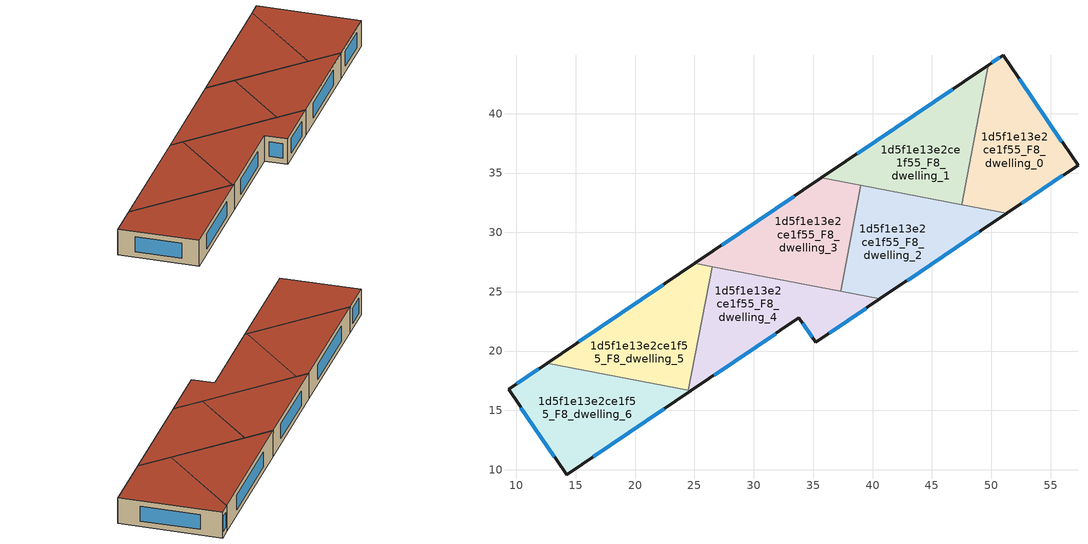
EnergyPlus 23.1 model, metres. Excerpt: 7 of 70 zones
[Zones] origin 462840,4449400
1d5f1e13e2ce1f55_F8_dwelling_0
 floor to 1d5f1e13e2ce1f55_F7_dwelling_0 (EU_floor_Construction): 51,44.93 57.32,35.67 51.29,31.6 47.52,32.33 49.77,44.1 z24
 wall outside (EU_wall_Construction): 51.29,31.6 57.32,35.67 51,44.93 49.77,44.1 z24:27
 wall to 1d5f1e13e2ce1f55_F8_dwelling_1 (EU_wall_Construction): 49.77,44.1 47.52,32.33 z24:27
 wall to 1d5f1e13e2ce1f55_F8_dwelling_2 (EU_wall_Construction): 47.52,32.33 51.29,31.6 z24:27
 window (EU_Window_Construction): 52.58,32.47 56.03,34.8 / 50.74,44.76 50.04,44.28 / 55.96,37.65 52.36,42.95 z24.64:26.36
 roof outside (EU_roof_Construction): 57.32,35.67 51,44.93 49.77,44.1 47.52,32.33 51.29,31.6 z27
1d5f1e13e2ce1f55_F8_dwelling_1
 floor to 1d5f1e13e2ce1f55_F7_dwelling_1 (EU_floor_Construction): 49.77,44.1 47.52,32.33 35.7,34.59 z24
 wall outside (EU_wall_Construction): 49.77,44.1 35.7,34.59 z24:27
 wall to 1d5f1e13e2ce1f55_F8_dwelling_3 (EU_wall_Construction): 35.7,34.59 39.02,33.95 z24:27
 wall to 1d5f1e13e2ce1f55_F8_dwelling_2 (EU_wall_Construction): 39.02,33.95 47.51,32.32 z24:27
 window (EU_Window_Construction): 46.76,42.06 38.71,36.63 z24.64:26.36
 roof outside (EU_roof_Construction): 47.52,32.33 49.77,44.1 35.7,34.59 z27
1d5f1e13e2ce1f55_F8_dwelling_2
 floor to 1d5f1e13e2ce1f55_F7_dwelling_2 (EU_floor_Construction): 51.29,31.6 40.63,24.39 37.31,25.03 39.02,33.95 z24
 wall outside (EU_wall_Construction): 40.63,24.39 51.29,31.6 z24:27
 wall to 1d5f1e13e2ce1f55_F8_dwelling_3 (EU_wall_Construction): 39.02,33.95 37.31,25.03 z24:27
 wall to 1d5f1e13e2ce1f55_F8_dwelling_4 (EU_wall_Construction): 37.31,25.03 40.63,24.39 z24:27
 window (EU_Window_Construction): 42.91,25.94 49.01,30.06 z24.64:26.36
 roof outside (EU_roof_Construction): 51.29,31.6 39.02,33.95 37.31,25.03 40.63,24.39 z27
1d5f1e13e2ce1f55_F8_dwelling_3
 floor to 1d5f1e13e2ce1f55_F7_dwelling_3 (EU_floor_Construction): 39.02,33.95 37.31,25.03 25.03,27.38 35.7,34.59 z24
 wall outside (EU_wall_Construction): 35.7,34.59 25.03,27.38 z24:27
 wall to 1d5f1e13e2ce1f55_F8_dwelling_5 (EU_wall_Construction): 25.03,27.38 26.48,27.1 z24:27
 wall to 1d5f1e13e2ce1f55_F8_dwelling_4 (EU_wall_Construction): 26.48,27.11 37.31,25.03 z24:27
 window (EU_Window_Construction): 33.41,33.05 27.32,28.93 z24.64:26.36
 roof outside (EU_roof_Construction): 37.31,25.03 39.02,33.95 35.7,34.59 25.03,27.38 z27
1d5f1e13e2ce1f55_F8_dwelling_4
 floor to 1d5f1e13e2ce1f55_F7_dwelling_4 (EU_floor_Construction): 40.63,24.39 35.21,20.73 33.8,22.79 24.7,16.64 24.48,16.68 26.48,27.11 z24
 wall outside (EU_wall_Construction): 24.7,16.64 33.8,22.79 35.21,20.73 40.63,24.39 z24:27
 wall to 1d5f1e13e2ce1f55_F8_dwelling_5 (EU_wall_Construction): 26.48,27.11 24.48,16.68 z24:27
 wall to 1d5f1e13e2ce1f55_F8_dwelling_6 (EU_wall_Construction): 24.48,16.68 24.7,16.64 z24:27
 window (EU_Window_Construction): 34.1,22.35 34.91,21.17 / 26.65,17.96 31.85,21.47 / 36.37,21.51 39.47,23.61 z24.64:26.36
 roof outside (EU_roof_Construction): 35.21,20.73 40.63,24.39 26.48,27.11 24.48,16.68 24.7,16.64 33.8,22.79 z27
1d5f1e13e2ce1f55_F8_dwelling_5
 floor to 1d5f1e13e2ce1f55_F7_dwelling_5 (EU_floor_Construction): 26.48,27.11 24.48,16.68 12.57,18.96 25.03,27.38 z24
 wall outside (EU_wall_Construction): 25.03,27.38 12.57,18.96 z24:27
 wall to 1d5f1e13e2ce1f55_F8_dwelling_6 (EU_wall_Construction): 12.57,18.96 24.48,16.68 z24:27
 window (EU_Window_Construction): 22.36,25.58 15.24,20.77 z24.64:26.36
 roof outside (EU_roof_Construction): 24.48,16.68 26.48,27.11 25.03,27.38 12.57,18.96 z27
1d5f1e13e2ce1f55_F8_dwelling_6
 floor to 1d5f1e13e2ce1f55_F7_dwelling_6 (EU_floor_Construction): 24.7,16.64 14.24,9.56 9.33,16.77 12.57,18.96 z24
 wall outside (EU_wall_Construction): 12.57,18.96 9.33,16.77 14.24,9.56 24.7,16.64 z24:27
 window (EU_Window_Construction): 16.48,11.08 22.46,15.12 / 10.38,15.23 13.19,11.11 / 11.88,18.49 10.02,17.24 z24.64:26.36
 roof outside (EU_roof_Construction): 24.7,16.64 12.57,18.96 9.33,16.77 14.24,9.56 z27
[Building]
EU S2 Campaign: North Axis=0; Terrain=City; Solar Distribution=FullExterior
[Site:Location]
Yerevan-Zvartnots.Intl.AP: Latitude=40.15; Longitude=44.383; Time Zone=4; Elevation=854
[SizingPeriod:WeatherFileDays]
AnnualSizingPeriod: Begin Month=1; Begin Day of Month=1; End Month=12; End Day of Month=31; Day of Week for Start Day=Monday; Use Weather File Daylight Saving Period=No; Use Weather File Rain and Snow Indicators=No
[MATERIAL]
EU_InternalMass_Material: Roughness=MediumRough; Thickness=0.1; Conductivity=1; Density=1800; Specific Heat=900; Thermal Absorptance=0.9; Solar Absorptance=0.7; Visible Absorptance=0.7
[MATERIAL:NOMASS] Roughness=MediumRough; Thermal Absorptance=0.9; Solar Absorptance=0.7; Visible Absorptance=0.7
Name | Thermal Resistance
EU_wall_NoMass | 1.05043
EU_roof_NoMass | 1.45357
EU_floor_NoMass | 0.478065
[WINDOWMATERIAL:SIMPLEGLAZINGSYSTEM]
EU_Window_SimpleGlazing: UFactor=2.5566; Solar Heat Gain Coefficient=0.75; Visible Transmittance=0.75
[CONSTRUCTION]
EU_wall_Construction: EU_wall_NoMass
EU_roof_Construction: EU_roof_NoMass
EU_floor_Construction: EU_floor_NoMass
EU_Window_Construction: EU_Window_SimpleGlazing
EU_InternalMass_Construction: EU_InternalMass_Material
[ZONE] Type=1; Multiplier=1; Ceiling Height=autocalculate; Floor Area=autocalculate; Part of Total Floor Area=Yes
Name | Volume
1d5f1e13e2ce1f55_F8_dwelling_0 | 216.448
1d5f1e13e2ce1f55_F8_dwelling_1 | 216.457
1d5f1e13e2ce1f55_F8_dwelling_2 | 216.463
1d5f1e13e2ce1f55_F8_dwelling_3 | 216.483
1d5f1e13e2ce1f55_F8_dwelling_4; 1d5f1e13e2ce1f55_F8_dwelling_5 | 216.467
1d5f1e13e2ce1f55_F8_dwelling_6 | 216.465
[INTERNALMASS] Construction=EU_InternalMass_Construction
Name | Zone or ZoneList | Surface Area
1d5f1e13e2ce1f55_F8_dwelling_0_EU_InternalMass | 1d5f1e13e2ce1f55_F8_dwelling_0 | 72.1474
1d5f1e13e2ce1f55_F8_dwelling_1_EU_InternalMass | 1d5f1e13e2ce1f55_F8_dwelling_1 | 72.1512
1d5f1e13e2ce1f55_F8_dwelling_2_EU_InternalMass | 1d5f1e13e2ce1f55_F8_dwelling_2 | 72.1586
1d5f1e13e2ce1f55_F8_dwelling_3_EU_InternalMass | 1d5f1e13e2ce1f55_F8_dwelling_3 | 72.1593
1d5f1e13e2ce1f55_F8_dwelling_4_EU_InternalMass | 1d5f1e13e2ce1f55_F8_dwelling_4 | 72.1552
1d5f1e13e2ce1f55_F8_dwelling_5_EU_InternalMass | 1d5f1e13e2ce1f55_F8_dwelling_5 | 72.1562
1d5f1e13e2ce1f55_F8_dwelling_6_EU_InternalMass | 1d5f1e13e2ce1f55_F8_dwelling_6 | 72.1552
[OTHEREQUIPMENT] Fuel Type=Electricity; Design Level Calculation Method=Watts/Area; Power per Zone Floor Area=1; Fraction Latent=0; Fraction Radiant=0; Fraction Lost=0; Carbon Dioxide Generation Rate=0; EndUse Subcategory=EU_Step8_InternalGains
Name | Zone or ZoneList or Space or SpaceList | Schedule
EU_Step8_InternalGain_1d5f1e13e2ce1f55_F8_dwelling_0_f000 | 1d5f1e13e2ce1f55_F8_dwelling_0 | EU_Step8_GainSchedule_1d5f1e13e2ce1f55_F8_dwelling_0_f000
EU_Step8_InternalGain_1d5f1e13e2ce1f55_F8_dwelling_1_f000 | 1d5f1e13e2ce1f55_F8_dwelling_1 | EU_Step8_GainSchedule_1d5f1e13e2ce1f55_F8_dwelling_1_f000
EU_Step8_InternalGain_1d5f1e13e2ce1f55_F8_dwelling_2_f000 | 1d5f1e13e2ce1f55_F8_dwelling_2 | EU_Step8_GainSchedule_1d5f1e13e2ce1f55_F8_dwelling_2_f000
EU_Step8_InternalGain_1d5f1e13e2ce1f55_F8_dwelling_3_f000 | 1d5f1e13e2ce1f55_F8_dwelling_3 | EU_Step8_GainSchedule_1d5f1e13e2ce1f55_F8_dwelling_3_f000
EU_Step8_InternalGain_1d5f1e13e2ce1f55_F8_dwelling_4_f000 | 1d5f1e13e2ce1f55_F8_dwelling_4 | EU_Step8_GainSchedule_1d5f1e13e2ce1f55_F8_dwelling_4_f000
EU_Step8_InternalGain_1d5f1e13e2ce1f55_F8_dwelling_5_f000 | 1d5f1e13e2ce1f55_F8_dwelling_5 | EU_Step8_GainSchedule_1d5f1e13e2ce1f55_F8_dwelling_5_f000
EU_Step8_InternalGain_1d5f1e13e2ce1f55_F8_dwelling_6_f000 | 1d5f1e13e2ce1f55_F8_dwelling_6 | EU_Step8_GainSchedule_1d5f1e13e2ce1f55_F8_dwelling_6_f000
[ZONEVENTILATION:DESIGNFLOWRATE] Schedule=EU_AlwaysOn; Design Flow Rate Calculation Method=AirChanges/Hour; Air Changes per Hour=0.557805; Ventilation Type=Natural; Fan Pressure Rise=0; Fan Total Efficiency=1; Constant Term Coefficient=1; Temperature Term Coefficient=0; Velocity Term Coefficient=0; Velocity Squared Term Coefficient=0; Minimum Indoor Temperature=-100; Maximum Indoor Temperature=100; Delta Temperature=-100; Minimum Outdoor Temperature=-100; Maximum Outdoor Temperature=100; Maximum Wind Speed=40
Name | Zone or ZoneList or Space or SpaceList
EU_ConstantAir_1d5f1e13e2ce1f55_F8_dwelling_0 | 1d5f1e13e2ce1f55_F8_dwelling_0
EU_ConstantAir_1d5f1e13e2ce1f55_F8_dwelling_1 | 1d5f1e13e2ce1f55_F8_dwelling_1
EU_ConstantAir_1d5f1e13e2ce1f55_F8_dwelling_2 | 1d5f1e13e2ce1f55_F8_dwelling_2
EU_ConstantAir_1d5f1e13e2ce1f55_F8_dwelling_3 | 1d5f1e13e2ce1f55_F8_dwelling_3
EU_ConstantAir_1d5f1e13e2ce1f55_F8_dwelling_4 | 1d5f1e13e2ce1f55_F8_dwelling_4
EU_ConstantAir_1d5f1e13e2ce1f55_F8_dwelling_5 | 1d5f1e13e2ce1f55_F8_dwelling_5
EU_ConstantAir_1d5f1e13e2ce1f55_F8_dwelling_6 | 1d5f1e13e2ce1f55_F8_dwelling_6
[HVACTEMPLATE:THERMOSTAT] Constant Heating Setpoint=20; Constant Cooling Setpoint=50
EU_HeatOnly_1d5f1e13e2ce1f55_F0_dwelling_0; EU_HeatOnly_1d5f1e13e2ce1f55_F0_dwelling_1; EU_HeatOnly_1d5f1e13e2ce1f55_F0_dwelling_2; EU_HeatOnly_1d5f1e13e2ce1f55_F0_dwelling_3; EU_HeatOnly_1d5f1e13e2ce1f55_F0_dwelling_4; EU_HeatOnly_1d5f1e13e2ce1f55_F0_dwelling_5; EU_HeatOnly_1d5f1e13e2ce1f55_F0_dwelling_6; EU_HeatOnly_1d5f1e13e2ce1f55_F0_dwelling_7; EU_HeatOnly_1d5f1e13e2ce1f55_F1_dwelling_0; EU_HeatOnly_1d5f1e13e2ce1f55_F1_dwelling_1; EU_HeatOnly_1d5f1e13e2ce1f55_F1_dwelling_2; EU_HeatOnly_1d5f1e13e2ce1f55_F1_dwelling_3; EU_HeatOnly_1d5f1e13e2ce1f55_F1_dwelling_4; EU_HeatOnly_1d5f1e13e2ce1f55_F1_dwelling_5; EU_HeatOnly_1d5f1e13e2ce1f55_F1_dwelling_6; EU_HeatOnly_1d5f1e13e2ce1f55_F1_dwelling_7; EU_HeatOnly_1d5f1e13e2ce1f55_F2_dwelling_0; EU_HeatOnly_1d5f1e13e2ce1f55_F2_dwelling_1; EU_HeatOnly_1d5f1e13e2ce1f55_F2_dwelling_2; EU_HeatOnly_1d5f1e13e2ce1f55_F2_dwelling_3; EU_HeatOnly_1d5f1e13e2ce1f55_F2_dwelling_4; EU_HeatOnly_1d5f1e13e2ce1f55_F2_dwelling_5; EU_HeatOnly_1d5f1e13e2ce1f55_F2_dwelling_6; EU_HeatOnly_1d5f1e13e2ce1f55_F2_dwelling_7; EU_HeatOnly_1d5f1e13e2ce1f55_F3_dwelling_0; EU_HeatOnly_1d5f1e13e2ce1f55_F3_dwelling_1; EU_HeatOnly_1d5f1e13e2ce1f55_F3_dwelling_2; EU_HeatOnly_1d5f1e13e2ce1f55_F3_dwelling_3; EU_HeatOnly_1d5f1e13e2ce1f55_F3_dwelling_4; EU_HeatOnly_1d5f1e13e2ce1f55_F3_dwelling_5; EU_HeatOnly_1d5f1e13e2ce1f55_F3_dwelling_6; EU_HeatOnly_1d5f1e13e2ce1f55_F3_dwelling_7; EU_HeatOnly_1d5f1e13e2ce1f55_F4_dwelling_0; EU_HeatOnly_1d5f1e13e2ce1f55_F4_dwelling_1; EU_HeatOnly_1d5f1e13e2ce1f55_F4_dwelling_2; EU_HeatOnly_1d5f1e13e2ce1f55_F4_dwelling_3; EU_HeatOnly_1d5f1e13e2ce1f55_F4_dwelling_4; EU_HeatOnly_1d5f1e13e2ce1f55_F4_dwelling_5; EU_HeatOnly_1d5f1e13e2ce1f55_F4_dwelling_6; EU_HeatOnly_1d5f1e13e2ce1f55_F4_dwelling_7; EU_HeatOnly_1d5f1e13e2ce1f55_F5_dwelling_0; EU_HeatOnly_1d5f1e13e2ce1f55_F5_dwelling_1; EU_HeatOnly_1d5f1e13e2ce1f55_F5_dwelling_2; EU_HeatOnly_1d5f1e13e2ce1f55_F5_dwelling_3; EU_HeatOnly_1d5f1e13e2ce1f55_F5_dwelling_4; EU_HeatOnly_1d5f1e13e2ce1f55_F5_dwelling_5; EU_HeatOnly_1d5f1e13e2ce1f55_F5_dwelling_6; EU_HeatOnly_1d5f1e13e2ce1f55_F5_dwelling_7; EU_HeatOnly_1d5f1e13e2ce1f55_F6_dwelling_0; EU_HeatOnly_1d5f1e13e2ce1f55_F6_dwelling_1; EU_HeatOnly_1d5f1e13e2ce1f55_F6_dwelling_2; EU_HeatOnly_1d5f1e13e2ce1f55_F6_dwelling_3; EU_HeatOnly_1d5f1e13e2ce1f55_F6_dwelling_4; EU_HeatOnly_1d5f1e13e2ce1f55_F6_dwelling_5; EU_HeatOnly_1d5f1e13e2ce1f55_F6_dwelling_6; EU_HeatOnly_1d5f1e13e2ce1f55_F6_dwelling_7; EU_HeatOnly_1d5f1e13e2ce1f55_F7_dwelling_0; EU_HeatOnly_1d5f1e13e2ce1f55_F7_dwelling_1; EU_HeatOnly_1d5f1e13e2ce1f55_F7_dwelling_2; EU_HeatOnly_1d5f1e13e2ce1f55_F7_dwelling_3; EU_HeatOnly_1d5f1e13e2ce1f55_F7_dwelling_4; EU_HeatOnly_1d5f1e13e2ce1f55_F7_dwelling_5; EU_HeatOnly_1d5f1e13e2ce1f55_F7_dwelling_6; EU_HeatOnly_1d5f1e13e2ce1f55_F8_dwelling_0; EU_HeatOnly_1d5f1e13e2ce1f55_F8_dwelling_1; EU_HeatOnly_1d5f1e13e2ce1f55_F8_dwelling_2; EU_HeatOnly_1d5f1e13e2ce1f55_F8_dwelling_3; EU_HeatOnly_1d5f1e13e2ce1f55_F8_dwelling_4; EU_HeatOnly_1d5f1e13e2ce1f55_F8_dwelling_5; EU_HeatOnly_1d5f1e13e2ce1f55_F8_dwelling_6
[HVACTEMPLATE:ZONE:IDEALLOADSAIRSYSTEM] System Availability Schedule=EU_AlwaysOn; Maximum Heating Supply Air Temperature=50; Minimum Cooling Supply Air Temperature=13; Maximum Heating Supply Air Humidity Ratio=0.0156; Minimum Cooling Supply Air Humidity Ratio=0.0077; Heating Limit=NoLimit; Cooling Limit=NoLimit; Heating Availability Schedule=EU_AlwaysOn; Cooling Availability Schedule=EU_CoolingOff; Dehumidification Control Type=ConstantSensibleHeatRatio; Cooling Sensible Heat Ratio=0.7; Dehumidification Setpoint=60; Humidification Control Type=None; Humidification Setpoint=30; Outdoor Air Method=None; Outdoor Air Flow Rate per Person=0.00944; Outdoor Air Flow Rate per Zone Floor Area=0; Outdoor Air Flow Rate per Zone=0; Demand Controlled Ventilation Type=None; Outdoor Air Economizer Type=NoEconomizer; Heat Recovery Type=None; Sensible Heat Recovery Effectiveness=0.7; Latent Heat Recovery Effectiveness=0.65
Name | Template Thermostat
1d5f1e13e2ce1f55_F8_dwelling_0 | EU_HeatOnly_1d5f1e13e2ce1f55_F8_dwelling_0
1d5f1e13e2ce1f55_F8_dwelling_1 | EU_HeatOnly_1d5f1e13e2ce1f55_F8_dwelling_1
1d5f1e13e2ce1f55_F8_dwelling_2 | EU_HeatOnly_1d5f1e13e2ce1f55_F8_dwelling_2
1d5f1e13e2ce1f55_F8_dwelling_3 | EU_HeatOnly_1d5f1e13e2ce1f55_F8_dwelling_3
1d5f1e13e2ce1f55_F8_dwelling_4 | EU_HeatOnly_1d5f1e13e2ce1f55_F8_dwelling_4
1d5f1e13e2ce1f55_F8_dwelling_5 | EU_HeatOnly_1d5f1e13e2ce1f55_F8_dwelling_5
1d5f1e13e2ce1f55_F8_dwelling_6 | EU_HeatOnly_1d5f1e13e2ce1f55_F8_dwelling_6
[SIZING:ZONE] Zone Cooling Design Supply Air Temperature Input Method=SupplyAirTemperature; Zone Cooling Design Supply Air Temperature=13; Zone Heating Design Supply Air Temperature Input Method=SupplyAirTemperature; Zone Heating Design Supply Air Temperature=50; Zone Cooling Design Supply Air Humidity Ratio=0.008; Zone Heating Design Supply Air Humidity Ratio=0.008; Cooling Design Air Flow Method=DesignDay; Cooling Design Air Flow Rate=0; Cooling Minimum Air Flow per Zone Floor Area=0.000762; Cooling Minimum Air Flow=0; Cooling Minimum Air Flow Fraction=0.2; Heating Design Air Flow Method=DesignDay; Heating Design Air Flow Rate=0; Heating Maximum Air Flow per Zone Floor Area=0.002032; Heating Maximum Air Flow=0.141576; Heating Maximum Air Flow Fraction=0.3; Account for Dedicated Outdoor Air System=No; Dedicated Outdoor Air System Control Strategy=NeutralSupplyAir; Dedicated Outdoor Air Low Setpoint Temperature for Design=autosize; Dedicated Outdoor Air High Setpoint Temperature for Design=autosize; Zone Load Sizing Method=Sensible Load Only No Latent Load; Zone Latent Cooling Design Supply Air Humidity Ratio Input Method=HumidityRatioDifference; Zone Cooling Design Supply Air Humidity Ratio Difference=0.005; Zone Latent Heating Design Supply Air Humidity Ratio Input Method=HumidityRatioDifference; Zone Humidification Design Supply Air Humidity Ratio Difference=0.005
1d5f1e13e2ce1f55_F8_dwelling_0; 1d5f1e13e2ce1f55_F8_dwelling_1; 1d5f1e13e2ce1f55_F8_dwelling_2; 1d5f1e13e2ce1f55_F8_dwelling_3; 1d5f1e13e2ce1f55_F8_dwelling_4; 1d5f1e13e2ce1f55_F8_dwelling_5; 1d5f1e13e2ce1f55_F8_dwelling_6
[SCHEDULE:CONSTANT]
Name | Hourly Value
EU_AlwaysOn | 1
EU_CoolingOff | 0
[SCHEDULE:FILE] Column Number=1; Rows to Skip at Top=0; Number of Hours of Data=8760; Column Separator=Comma; Interpolate to Timestep=No; Minutes per Item=60; Adjust Schedule for Daylight Savings=Yes
Name | File
EU_Step8_GainSchedule_1d5f1e13e2ce1f55_F8_dwelling_0_f000 | ../../schedules/1d5f1e13e2ce1f55/1d5f1e13e2ce1f55_F8_dwelling_0_f000_gain.csv
EU_Step8_GainSchedule_1d5f1e13e2ce1f55_F8_dwelling_1_f000 | ../../schedules/1d5f1e13e2ce1f55/1d5f1e13e2ce1f55_F8_dwelling_1_f000_gain.csv
EU_Step8_GainSchedule_1d5f1e13e2ce1f55_F8_dwelling_2_f000 | ../../schedules/1d5f1e13e2ce1f55/1d5f1e13e2ce1f55_F8_dwelling_2_f000_gain.csv
EU_Step8_GainSchedule_1d5f1e13e2ce1f55_F8_dwelling_3_f000 | ../../schedules/1d5f1e13e2ce1f55/1d5f1e13e2ce1f55_F8_dwelling_3_f000_gain.csv
EU_Step8_GainSchedule_1d5f1e13e2ce1f55_F8_dwelling_4_f000 | ../../schedules/1d5f1e13e2ce1f55/1d5f1e13e2ce1f55_F8_dwelling_4_f000_gain.csv
EU_Step8_GainSchedule_1d5f1e13e2ce1f55_F8_dwelling_5_f000 | ../../schedules/1d5f1e13e2ce1f55/1d5f1e13e2ce1f55_F8_dwelling_5_f000_gain.csv
EU_Step8_GainSchedule_1d5f1e13e2ce1f55_F8_dwelling_6_f000 | ../../schedules/1d5f1e13e2ce1f55/1d5f1e13e2ce1f55_F8_dwelling_6_f000_gain.csv
